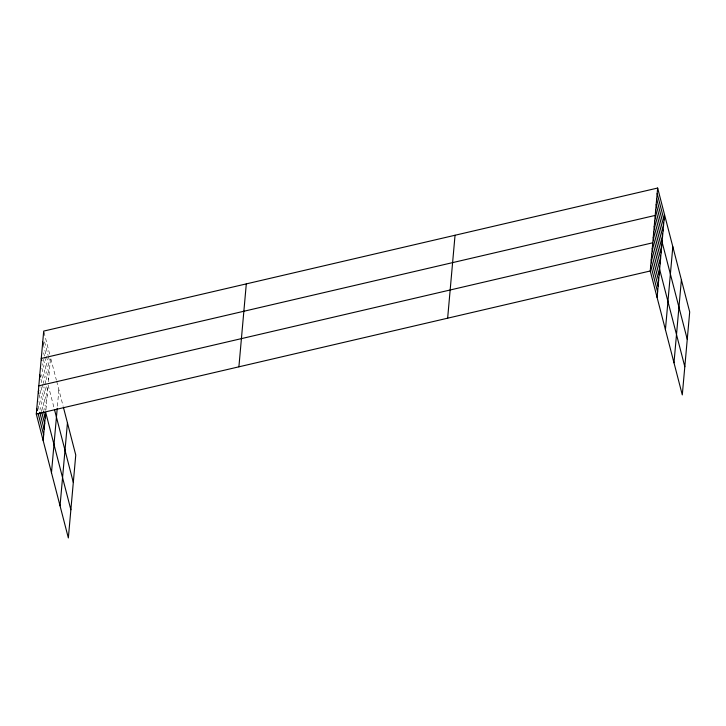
<?xml version="1.0" encoding="UTF-8"?>
<svg xmlns="http://www.w3.org/2000/svg" width="726" height="726" viewBox="0 0 726 726"><rect width="100%" height="100%" fill="white"/><g stroke="black" fill="none" stroke-linecap="round" stroke-linejoin="round"><path stroke-width="0.54" stroke-dasharray="3.63 2.72" d="M45.874 410.181L48.025 386.087M48.415 381.713L50.566 357.628L56.383 380.125M57.408 406.188L58.879 389.762M43.977 332.154L49.74 354.442M56.664 381.195L63.162 406.324M44.585 341.873L48.161 355.667M48.433 356.729L50.076 363.1M43.279 344.16L49.586 368.572M43.614 352.818L44.431 356.003M44.713 357.065L49.105 374.044M43.397 359.352L48.615 379.526M42.634 363.762L47.299 381.812M48.125 384.998L54.223 408.566M41.872 368.182L47.635 390.47M41.654 374.716L47.145 395.942M40.892 379.126L41.99 383.373M42.262 384.435L46.655 401.414M40.955 386.722L46.165 406.896M39.912 390.071L45.13 410.244M39.14 394.654L43.251 410.58M38.905 401.351L41.382 410.907M38.133 405.934L39.503 411.243"/><path stroke-width="1.09" d="M63.425 407.359L75.758 455.02L68.353 537.957L36.3 414.029L43.705 331.092L657.647 188.043L689.7 311.971L682.295 394.908L650.242 270.98L657.647 188.043M43.161 440.564L45.684 412.368L70.867 509.761M51.473 472.708L57.218 408.375M60.04 505.822L67.445 422.877M238.899 366.821L246.305 283.884M447.643 318.188L455.048 235.251M657.112 297.524L664.517 214.578M665.424 329.658L672.82 246.722M673.982 362.773L681.387 279.828M38.814 385.833L652.765 242.783L684.818 366.712M36.3 414.029L650.242 270.98M657.157 193.515L664.027 220.051M656.676 198.988L663.537 225.532M656.186 204.469L663.047 231.004M655.696 209.941L662.557 236.476M687.259 339.341L655.206 215.413L41.264 358.462L41.809 360.586M654.716 220.886L661.577 247.421M654.226 226.358L661.096 252.902M653.745 231.839L660.606 258.374M653.255 237.311L660.115 263.847M652.257 248.419L659.126 274.963M651.757 254.064L658.618 280.599M651.249 259.699L658.119 286.244M650.75 265.344L657.611 291.879M42.725 342.037L43.279 344.16M54.495 409.636L73.308 482.391M39.794 374.879L40.347 377.003M38.315 391.468L38.859 393.592M43.533 411.633L45.175 418.004M41.654 411.969L44.676 423.648M39.776 412.304L44.168 429.284M36.799 408.393L37.353 410.508M38.179 413.693L43.669 434.928"/></g></svg>
